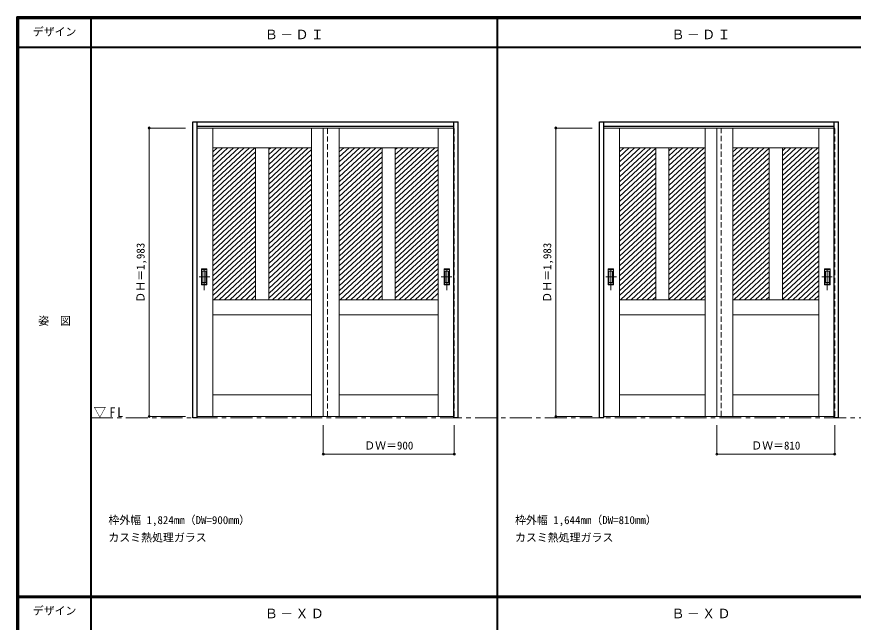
# Model space of a CAD drawing. Units: millimetres, scale not verified. Extents: x -59130 to 5700, y -4307 to 5591.
# Drawn here: x -6000 to -250, y 12 to 4175 of the extents above; entities that cross this region are included whole.
import ezdxf
from ezdxf.enums import TextEntityAlignment as Align

# ---------------------------------------------------------------- set-up
doc = ezdxf.new("R2010")
doc.units = ezdxf.units.MM
doc.header["$LTSCALE"] = 30
doc.header["$PDMODE"] = 32
doc.header["$PDSIZE"] = 15
doc.linetypes.add('CHAIN1', pattern=[8, 5, -1, 1, -1])
doc.linetypes.add('DASHED1', pattern=[1.8, 1.2, -0.6])
for name, color, linetype, lineweight in [('0-2_扉', 7, 'Continuous', 18), ('0-3_仕上げ', 4, 'DASHED1', 9), ('0-6_引手', 7, 'Continuous', 18), ('0-B_寸法', 7, 'Continuous', 9), ('0-C_ハッチ', 4, 'Continuous', 9), ('F-1_枠', 6, 'Continuous', 40), ('F-A_文字', 7, 'Continuous', 18)]:
    doc.layers.add(name, color=color, linetype=linetype, lineweight=lineweight)
doc.layers.add('0-A_文字', color=7, linetype='Continuous')
doc.styles.add('ＭＳ ゴシック', font='')
doc.styles.get('ＭＳ ゴシック').set_extended_font_data('MS Gothic')

msp = doc.modelspace()

# ---------------------------------------------------------------- linework, layer by layer
at = {"layer": '0-2_扉', "color": 4, "linetype": 'DASHED1', "lineweight": 9}
for p, q in [((-4763, 1426.5), (-4763, 3409.5)), ((-4763, 3409.5), (-4760, 3409.5)), ((-2993, 3409.5), (-2996, 3409.5)), ((-2993, 1426.5), (-2993, 3409.5)), ((-1968, 1426.5), (-1968, 3409.5)), ((-1968, 3409.5), (-1965, 3409.5)), ((-378, 3409.5), (-381, 3409.5)), ((-378, 1426.5), (-378, 3409.5)), ((-4763, 1426.5), (-4760, 1426.5)), ((-2993, 1426.5), (-2996, 1426.5)), ((-1968, 1426.5), (-1965, 1426.5)), ((-378, 1426.5), (-381, 1426.5))]:
    msp.add_line(p, q, dxfattribs=at)
at = {"layer": '0-2_扉'}
for p, q in [((-3863, 3409.5), (-4760, 3409.5)), ((-4653, 3409.5), (-4653, 1426.5)), ((-3973, 3409.5), (-3973, 1426.5)), ((-3893, 3409.5), (-3893, 1426.5)), ((-3893, 3409.5), (-2996, 3409.5)), ((-3783, 3409.5), (-3783, 1426.5)), ((-3103, 3409.5), (-3103, 1426.5)), ((-1158, 3409.5), (-1965, 3409.5)), ((-1858, 3409.5), (-1858, 1426.5)), ((-1268, 3409.5), (-1268, 1426.5)), ((-1188, 3409.5), (-1188, 1426.5)), ((-1188, 3409.5), (-381, 3409.5)), ((-1078, 3409.5), (-1078, 1426.5)), ((-488, 3409.5), (-488, 1426.5)), ((-4653, 3274.5), (-3973, 3274.5)), ((-4358, 3274.5), (-4358, 2229.5)), ((-4268, 3274.5), (-4268, 2229.5)), ((-3783, 3274.5), (-3103, 3274.5)), ((-3488, 3274.5), (-3488, 2229.5)), ((-3398, 3274.5), (-3398, 2229.5)), ((-1858, 3274.5), (-1268, 3274.5)), ((-1608, 3274.5), (-1608, 2229.5)), ((-1518, 3274.5), (-1518, 2229.5)), ((-1078, 3274.5), (-488, 3274.5)), ((-828, 3274.5), (-828, 2229.5)), ((-738, 3274.5), (-738, 2229.5)), ((-4652.81, 3091.5), (-4653, 3091.5)), ((-3782.81, 3091.5), (-3783, 3091.5)), ((-3973, 2229.5), (-4653, 2229.5)), ((-3103, 2229.5), (-3783, 2229.5)), ((-1268, 2229.5), (-1858, 2229.5)), ((-488, 2229.5), (-1078, 2229.5)), ((-3973, 2124.5), (-4653, 2124.5)), ((-3783, 2124.5), (-3103, 2124.5)), ((-1268, 2124.5), (-1858, 2124.5)), ((-1078, 2124.5), (-488, 2124.5)), ((-3973, 1576.5), (-4653, 1576.5)), ((-3783, 1576.5), (-3103, 1576.5)), ((-1268, 1576.5), (-1858, 1576.5)), ((-1078, 1576.5), (-488, 1576.5)), ((-3863, 1426.5), (-4760, 1426.5)), ((-3893, 1426.5), (-2996, 1426.5)), ((-1158, 1426.5), (-1965, 1426.5)), ((-1188, 1426.5), (-381, 1426.5))]:
    msp.add_line(p, q, dxfattribs=at)
at = {"layer": '0-3_仕上げ', "color": 3, "linetype": 'Continuous', "lineweight": 25}
for p, q in [((-4790, 1418), (-4790, 3453)), ((-4790, 3453), (-2966, 3453)), ((-4760, 1418), (-4760, 3453)), ((-2996, 1426.7), (-2996, 3453)), ((-2966, 1418), (-2966, 3453)), ((-1995, 1418), (-1995, 3453)), ((-1995, 3453), (-351, 3453)), ((-1965, 1418), (-1965, 3453)), ((-381, 1427.04), (-381, 3453)), ((-351, 1418), (-351, 3453)), ((-4760, 3423), (-2996, 3423)), ((-1965, 3423), (-381, 3423)), ((-4760, 1418), (-4790, 1418)), ((-1965, 1418), (-1995, 1418))]:
    msp.add_line(p, q, dxfattribs=at)
at = {"layer": '0-3_仕上げ'}
for p, q in [((-3863, 1426.5), (-3863, 3409.5)), ((-1158, 3409.5), (-1158, 1426.5))]:
    msp.add_line(p, q, dxfattribs=at)
at = {"layer": '0-3_仕上げ', "color": 3, "linetype": 'Continuous', "lineweight": 25}
for points in [[(-2966, 1418), (-2996, 1418), (-2996, 1426.7)], [(-351, 1418), (-381, 1418), (-381, 1426.7)]]:
    msp.add_lwpolyline(points, dxfattribs=at)
at = {"layer": '0-6_引手'}
for p, q in [((-4731, 2441.4), (-4693, 2441.4)), ((-4731, 2331.4), (-4731, 2441.4)), ((-4724.5, 2425.4), (-4699.5, 2425.4)), ((-4724.5, 2347.4), (-4724.5, 2425.4)), ((-4699.5, 2347.4), (-4699.5, 2425.4)), ((-4693, 2331.4), (-4693, 2441.4)), ((-3025, 2441.4), (-3063, 2441.4)), ((-3063, 2331.4), (-3063, 2441.4)), ((-3031.5, 2425.4), (-3056.5, 2425.4)), ((-3056.5, 2347.4), (-3056.5, 2425.4)), ((-3031.5, 2347.4), (-3031.5, 2425.4)), ((-3025, 2331.4), (-3025, 2441.4)), ((-1936, 2441.4), (-1898, 2441.4)), ((-1936, 2331.4), (-1936, 2441.4)), ((-1929.5, 2425.4), (-1904.5, 2425.4)), ((-1929.5, 2347.4), (-1929.5, 2425.4)), ((-1904.5, 2347.4), (-1904.5, 2425.4)), ((-1898, 2331.4), (-1898, 2441.4)), ((-448, 2331.4), (-448, 2441.4)), ((-441.5, 2347.4), (-441.5, 2425.4)), ((-416.5, 2425.4), (-441.5, 2425.4)), ((-416.5, 2347.4), (-416.5, 2425.4)), ((-4731, 2331.4), (-4693, 2331.4)), ((-4724.5, 2347.4), (-4699.5, 2347.4)), ((-3025, 2331.4), (-3063, 2331.4)), ((-3031.5, 2347.4), (-3056.5, 2347.4)), ((-1936, 2331.4), (-1898, 2331.4)), ((-1929.5, 2347.4), (-1904.5, 2347.4)), ((-410, 2331.4), (-448, 2331.4)), ((-416.5, 2347.4), (-441.5, 2347.4))]:
    msp.add_line(p, q, dxfattribs=at)
at = {"layer": '0-6_引手', "linetype": 'CHAIN1'}
for p, q in [((-4712, 2294.79), (-4712, 2465.64)), ((-3044, 2294.79), (-3044, 2465.64)), ((-1917, 2294.17), (-1917, 2465.02)), ((-429, 2294.17), (-429, 2465.02)), ((-4673.93, 2386.4), (-4746.44, 2386.4)), ((-3082.07, 2386.4), (-3009.56, 2386.4)), ((-1878.93, 2386.4), (-1951.44, 2386.4)), ((-467.07, 2386.4), (-394.56, 2386.4))]:
    msp.add_line(p, q, dxfattribs=at)
at = {"layer": '0-6_引手', "linetype": 'DASHED1'}
for p, q in [((-4696, 2335.4), (-4696, 2437.4)), ((-3060, 2335.4), (-3060, 2437.4)), ((-1901, 2335.4), (-1901, 2437.4)), ((-413, 2437.4), (-445, 2437.4)), ((-413, 2335.4), (-413, 2437.4)), ((-4728, 2335.4), (-4696, 2335.4)), ((-3028, 2335.4), (-3060, 2335.4)), ((-1933, 2335.4), (-1901, 2335.4))]:
    msp.add_line(p, q, dxfattribs=at)
for points in [[(-4728, 2335.4), (-4728, 2437.4), (-4696, 2437.4)], [(-3028, 2335.4), (-3028, 2437.4), (-3060, 2437.4)], [(-1933, 2335.4), (-1933, 2437.4), (-1901, 2437.4)], [(-413, 2335.4), (-445, 2335.4), (-445, 2437.4)]]:
    msp.add_lwpolyline(points, dxfattribs=at)
at = {"layer": '0-6_引手'}
msp.add_lwpolyline([(-410, 2331.4), (-410, 2441.4), (-448, 2441.4)], dxfattribs=at)
at = {"layer": '0-B_寸法', "color": 4}
for p, q in [((-5090, 3409.5), (-4840, 3409.5)), ((-5090, 3409.5), (-5090, 1426.5)), ((-2295, 3409.5), (-2045, 3409.5)), ((-2295, 3409.5), (-2295, 1426.5)), ((-5090, 1426.5), (-4840, 1426.5)), ((-2295, 1426.5), (-2045, 1426.5)), ((-3893, 1168), (-3893, 1368)), ((-2993, 1168), (-2993, 1368)), ((-1188, 1168), (-1188, 1368)), ((-378, 1168), (-378, 1368)), ((-3893, 1168), (-2993, 1168)), ((-1188, 1168), (-378, 1168))]:
    msp.add_line(p, q, dxfattribs=at)
at = {"layer": '0-B_寸法'}
for p in [(-5090, 3409.5), (-2295, 3409.5), (-5090, 1426.5), (-2295, 1426.5), (-3893, 1168), (-2993, 1168), (-1188, 1168), (-378, 1168)]:
    msp.add_point(p, dxfattribs=at)
at = {"layer": '0-C_ハッチ'}
for p, q in [((-4364.08, 3274.5), (-4653, 3006.98)), ((-4400.87, 3274.5), (-4653, 3041.05)), ((-4437.67, 3274.5), (-4653, 3075.12)), ((-4621.65, 3274.5), (-4653, 3245.47)), ((-4511.26, 3274.5), (-4653, 3143.26)), ((-4548.06, 3274.5), (-4653, 3177.33)), ((-4584.86, 3274.5), (-4653, 3211.4)), ((-4474.47, 3274.5), (-4653, 3109.19)), ((-4358, 3246.05), (-4653, 2972.91)), ((-4032.9, 3274.5), (-4268, 3056.82)), ((-3996.11, 3274.5), (-4268, 3022.75)), ((-4069.7, 3274.5), (-4268, 3090.89)), ((-4106.5, 3274.5), (-4268, 3124.96)), ((-4143.29, 3274.5), (-4268, 3159.03)), ((-4180.09, 3274.5), (-4268, 3193.1)), ((-4216.89, 3274.5), (-4268, 3227.17)), ((-4253.69, 3274.5), (-4268, 3261.25)), ((-3973, 3261.83), (-4268, 2988.68)), ((-3973, 3227.75), (-4268, 2954.61)), ((-3604.47, 3274.5), (-3783, 3109.19)), ((-3714.86, 3274.5), (-3783, 3211.4)), ((-3678.06, 3274.5), (-3783, 3177.33)), ((-3641.26, 3274.5), (-3783, 3143.26)), ((-3751.65, 3274.5), (-3783, 3245.47)), ((-3567.67, 3274.5), (-3783, 3075.12)), ((-3530.87, 3274.5), (-3783, 3041.05)), ((-3494.08, 3274.5), (-3783, 3006.98)), ((-3488, 3246.05), (-3783, 2972.91)), ((-3383.69, 3274.5), (-3398, 3261.25)), ((-3346.89, 3274.5), (-3398, 3227.17)), ((-3310.09, 3274.5), (-3398, 3193.1)), ((-3273.29, 3274.5), (-3398, 3159.03)), ((-3236.5, 3274.5), (-3398, 3124.96)), ((-3199.7, 3274.5), (-3398, 3090.89)), ((-3126.11, 3274.5), (-3398, 3022.75)), ((-3162.9, 3274.5), (-3398, 3056.82)), ((-3103, 3261.83), (-3398, 2988.68)), ((-3103, 3227.75), (-3398, 2954.61)), ((-1679.47, 3274.5), (-1858, 3109.19)), ((-1789.86, 3274.5), (-1858, 3211.4)), ((-1753.06, 3274.5), (-1858, 3177.33)), ((-1716.26, 3274.5), (-1858, 3143.26)), ((-1826.65, 3274.5), (-1858, 3245.47)), ((-1642.67, 3274.5), (-1858, 3075.12)), ((-1605.87, 3274.5), (-1858, 3041.05)), ((-1608, 3238.46), (-1858, 3006.98)), ((-1458.69, 3274.5), (-1518, 3219.58)), ((-1421.89, 3274.5), (-1518, 3185.51)), ((-1385.09, 3274.5), (-1518, 3151.44)), ((-1348.3, 3274.5), (-1518, 3117.37)), ((-1311.5, 3274.5), (-1518, 3083.29)), ((-1274.7, 3274.5), (-1518, 3049.22)), ((-1495.48, 3274.5), (-1518, 3253.65)), ((-1268, 3246.63), (-1518, 3015.15)), ((-899.47, 3274.5), (-1078, 3109.19)), ((-1009.86, 3274.5), (-1078, 3211.4)), ((-973.06, 3274.5), (-1078, 3177.33)), ((-936.26, 3274.5), (-1078, 3143.26)), ((-1046.65, 3274.5), (-1078, 3245.47)), ((-862.67, 3274.5), (-1078, 3075.12)), ((-825.87, 3274.5), (-1078, 3041.05)), ((-828, 3238.46), (-1078, 3006.98)), ((-678.69, 3274.5), (-738, 3219.58)), ((-641.89, 3274.5), (-738, 3185.51)), ((-605.09, 3274.5), (-738, 3151.44)), ((-568.3, 3274.5), (-738, 3117.37)), ((-531.5, 3274.5), (-738, 3083.29)), ((-494.7, 3274.5), (-738, 3049.22)), ((-715.48, 3274.5), (-738, 3253.65)), ((-488, 3246.63), (-738, 3015.15)), ((-4358, 3211.98), (-4653, 2938.84)), ((-4358, 3177.91), (-4653, 2904.76)), ((-3973, 3193.68), (-4268, 2920.54)), ((-3488, 3211.98), (-3783, 2938.84)), ((-3488, 3177.91), (-3783, 2904.76)), ((-3103, 3193.68), (-3398, 2920.54)), ((-1608, 3204.39), (-1858, 2972.91)), ((-1608, 3170.32), (-1858, 2938.84)), ((-1268, 3212.56), (-1518, 2981.08)), ((-1268, 3178.49), (-1518, 2947.01)), ((-828, 3204.39), (-1078, 2972.91)), ((-828, 3170.32), (-1078, 2938.84)), ((-488, 3212.56), (-738, 2981.08)), ((-488, 3178.49), (-738, 2947.01)), ((-4358, 3143.84), (-4653, 2870.69)), ((-4358, 3109.77), (-4653, 2836.62)), ((-3973, 3159.61), (-4268, 2886.46)), ((-3973, 3125.54), (-4268, 2852.39)), ((-3488, 3143.84), (-3783, 2870.69)), ((-3488, 3109.77), (-3783, 2836.62)), ((-3103, 3159.61), (-3398, 2886.46)), ((-3103, 3125.54), (-3398, 2852.39)), ((-1608, 3136.25), (-1858, 2904.76)), ((-1268, 3144.42), (-1518, 2912.94)), ((-1268, 3110.35), (-1518, 2878.87)), ((-828, 3136.25), (-1078, 2904.76)), ((-488, 3144.42), (-738, 2912.94)), ((-488, 3110.35), (-738, 2878.87)), ((-4358, 3075.7), (-4653, 2802.55)), ((-3973, 3091.47), (-4268, 2818.32)), ((-3973, 3057.4), (-4268, 2784.25)), ((-3488, 3075.7), (-3783, 2802.55)), ((-3103, 3091.47), (-3398, 2818.32)), ((-3103, 3057.4), (-3398, 2784.25)), ((-1608, 3102.17), (-1858, 2870.69)), ((-1608, 3068.1), (-1858, 2836.62)), ((-1268, 3076.28), (-1518, 2844.8)), ((-828, 3102.17), (-1078, 2870.69)), ((-828, 3068.1), (-1078, 2836.62)), ((-488, 3076.28), (-738, 2844.8)), ((-4358, 3041.63), (-4653, 2768.48)), ((-4358, 3007.56), (-4653, 2734.41)), ((-3973, 3023.33), (-4268, 2750.18)), ((-3488, 3041.63), (-3783, 2768.48)), ((-3488, 3007.56), (-3783, 2734.41)), ((-3103, 3023.33), (-3398, 2750.18)), ((-1608, 3034.03), (-1858, 2802.55)), ((-1608, 2999.96), (-1858, 2768.48)), ((-1268, 3042.21), (-1518, 2810.73)), ((-1268, 3008.14), (-1518, 2776.66)), ((-828, 3034.03), (-1078, 2802.55)), ((-828, 2999.96), (-1078, 2768.48)), ((-488, 3042.21), (-738, 2810.73)), ((-488, 3008.14), (-738, 2776.66)), ((-4358, 2973.49), (-4653, 2700.34)), ((-4358, 2939.41), (-4653, 2666.27)), ((-3973, 2989.26), (-4268, 2716.11)), ((-3973, 2955.19), (-4268, 2682.04)), ((-3488, 2973.49), (-3783, 2700.34)), ((-3488, 2939.41), (-3783, 2666.27)), ((-3103, 2989.26), (-3398, 2716.11)), ((-3103, 2955.19), (-3398, 2682.04)), ((-1608, 2965.89), (-1858, 2734.41)), ((-1268, 2974.07), (-1518, 2742.58)), ((-1268, 2939.99), (-1518, 2708.51)), ((-828, 2965.89), (-1078, 2734.41)), ((-488, 2974.07), (-738, 2742.58)), ((-488, 2939.99), (-738, 2708.51)), ((-4358, 2905.34), (-4653, 2632.2)), ((-3973, 2921.11), (-4268, 2647.97)), ((-3973, 2887.04), (-4268, 2613.9)), ((-3488, 2905.34), (-3783, 2632.2)), ((-3103, 2921.11), (-3398, 2647.97)), ((-3103, 2887.04), (-3398, 2613.9)), ((-1608, 2931.82), (-1858, 2700.34)), ((-1608, 2897.75), (-1858, 2666.27)), ((-1268, 2905.92), (-1518, 2674.44)), ((-828, 2931.82), (-1078, 2700.34)), ((-828, 2897.75), (-1078, 2666.27)), ((-488, 2905.92), (-738, 2674.44)), ((-4358, 2871.27), (-4653, 2598.12)), ((-4358, 2837.2), (-4653, 2564.05)), ((-3973, 2852.97), (-4268, 2579.82)), ((-3973, 2818.9), (-4268, 2545.75)), ((-3488, 2871.27), (-3783, 2598.12)), ((-3488, 2837.2), (-3783, 2564.05)), ((-3103, 2852.97), (-3398, 2579.82)), ((-3103, 2818.9), (-3398, 2545.75)), ((-1608, 2863.68), (-1858, 2632.2)), ((-1608, 2829.61), (-1858, 2598.12)), ((-1268, 2871.85), (-1518, 2640.37)), ((-1268, 2837.78), (-1518, 2606.3)), ((-828, 2863.68), (-1078, 2632.2)), ((-828, 2829.61), (-1078, 2598.12)), ((-488, 2871.85), (-738, 2640.37)), ((-488, 2837.78), (-738, 2606.3)), ((-4358, 2803.13), (-4653, 2529.98)), ((-4358, 2769.06), (-4653, 2495.91)), ((-3973, 2784.83), (-4268, 2511.68)), ((-3488, 2803.13), (-3783, 2529.98)), ((-3488, 2769.06), (-3783, 2495.91)), ((-3103, 2784.83), (-3398, 2511.68)), ((-1608, 2795.54), (-1858, 2564.05)), ((-1608, 2761.46), (-1858, 2529.98)), ((-1268, 2803.71), (-1518, 2572.23)), ((-1268, 2769.64), (-1518, 2538.16)), ((-828, 2795.54), (-1078, 2564.05)), ((-828, 2761.46), (-1078, 2529.98)), ((-488, 2803.71), (-738, 2572.23)), ((-488, 2769.64), (-738, 2538.16)), ((-4358, 2734.99), (-4653, 2461.84)), ((-3973, 2750.76), (-4268, 2477.61)), ((-3973, 2716.69), (-4268, 2443.54)), ((-3488, 2734.99), (-3783, 2461.84)), ((-3103, 2750.76), (-3398, 2477.61)), ((-3103, 2716.69), (-3398, 2443.54)), ((-1608, 2727.39), (-1858, 2495.91)), ((-1268, 2735.57), (-1518, 2504.09)), ((-828, 2727.39), (-1078, 2495.91)), ((-488, 2735.57), (-738, 2504.09)), ((-4358, 2700.92), (-4653, 2427.77)), ((-4358, 2666.85), (-4653, 2393.7)), ((-3973, 2682.62), (-4268, 2409.47)), ((-3973, 2648.55), (-4268, 2375.4)), ((-3488, 2700.92), (-3783, 2427.77)), ((-3488, 2666.85), (-3783, 2393.7)), ((-3103, 2682.62), (-3398, 2409.47)), ((-3103, 2648.55), (-3398, 2375.4)), ((-1608, 2693.32), (-1858, 2461.84)), ((-1608, 2659.25), (-1858, 2427.77)), ((-1268, 2701.5), (-1518, 2470.02)), ((-1268, 2667.43), (-1518, 2435.94)), ((-828, 2693.32), (-1078, 2461.84)), ((-828, 2659.25), (-1078, 2427.77)), ((-488, 2701.5), (-738, 2470.02)), ((-488, 2667.43), (-738, 2435.94)), ((-4358, 2632.78), (-4653, 2359.63)), ((-4358, 2598.7), (-4653, 2325.56)), ((-3973, 2614.48), (-4268, 2341.33)), ((-3488, 2632.78), (-3783, 2359.63)), ((-3488, 2598.7), (-3783, 2325.56)), ((-3103, 2614.48), (-3398, 2341.33)), ((-1608, 2625.18), (-1858, 2393.7)), ((-1608, 2591.11), (-1858, 2359.63)), ((-1268, 2633.36), (-1518, 2401.87)), ((-1268, 2599.28), (-1518, 2367.8)), ((-828, 2625.18), (-1078, 2393.7)), ((-828, 2591.11), (-1078, 2359.63)), ((-488, 2633.36), (-738, 2401.87)), ((-488, 2599.28), (-738, 2367.8)), ((-4358, 2564.63), (-4653, 2291.49)), ((-4358, 2530.56), (-4653, 2257.41)), ((-3973, 2580.4), (-4268, 2307.26)), ((-3973, 2546.33), (-4268, 2273.19)), ((-3488, 2564.63), (-3783, 2291.49)), ((-3488, 2530.56), (-3783, 2257.41)), ((-3103, 2580.4), (-3398, 2307.26)), ((-3103, 2546.33), (-3398, 2273.19)), ((-1608, 2557.04), (-1858, 2325.56)), ((-1268, 2565.21), (-1518, 2333.73)), ((-1268, 2531.14), (-1518, 2299.66)), ((-828, 2557.04), (-1078, 2325.56)), ((-488, 2565.21), (-738, 2333.73)), ((-488, 2531.14), (-738, 2299.66)), ((-4358, 2496.49), (-4646.35, 2229.5)), ((-3973, 2512.26), (-4268, 2239.11)), ((-3973, 2478.19), (-4241.59, 2229.5)), ((-3488, 2496.49), (-3776.35, 2229.5)), ((-3103, 2512.26), (-3398, 2239.11)), ((-3103, 2478.19), (-3371.59, 2229.5)), ((-1608, 2522.97), (-1858, 2291.49)), ((-1608, 2488.9), (-1858, 2257.41)), ((-1268, 2497.07), (-1518, 2265.59)), ((-828, 2522.97), (-1078, 2291.49)), ((-828, 2488.9), (-1078, 2257.41)), ((-488, 2497.07), (-738, 2265.59)), ((-4358, 2462.42), (-4609.55, 2229.5)), ((-4358, 2428.35), (-4572.76, 2229.5)), ((-3973, 2444.12), (-4204.79, 2229.5)), ((-3488, 2462.42), (-3739.55, 2229.5)), ((-3488, 2428.35), (-3702.76, 2229.5)), ((-3103, 2444.12), (-3334.79, 2229.5)), ((-1608, 2454.82), (-1851.35, 2229.5)), ((-1608, 2420.75), (-1814.55, 2229.5)), ((-1268, 2463), (-1518, 2231.52)), ((-1268, 2428.93), (-1483.38, 2229.5)), ((-828, 2454.82), (-1071.35, 2229.5)), ((-828, 2420.75), (-1034.55, 2229.5)), ((-488, 2463), (-738, 2231.52)), ((-488, 2428.93), (-703.38, 2229.5)), ((-4358, 2394.28), (-4535.96, 2229.5)), ((-4358, 2360.21), (-4499.16, 2229.5)), ((-3973, 2410.05), (-4167.99, 2229.5)), ((-3973, 2375.98), (-4131.2, 2229.5)), ((-3488, 2394.28), (-3665.96, 2229.5)), ((-3488, 2360.21), (-3629.16, 2229.5)), ((-3103, 2410.05), (-3297.99, 2229.5)), ((-3103, 2375.98), (-3261.2, 2229.5)), ((-1608, 2386.68), (-1777.76, 2229.5)), ((-1268, 2394.86), (-1446.59, 2229.5)), ((-1268, 2360.79), (-1409.79, 2229.5)), ((-828, 2386.68), (-997.76, 2229.5)), ((-488, 2394.86), (-666.59, 2229.5)), ((-488, 2360.79), (-629.79, 2229.5)), ((-4358, 2326.14), (-4462.37, 2229.5)), ((-3973, 2341.91), (-4094.4, 2229.5)), ((-3973, 2307.84), (-4057.6, 2229.5)), ((-3488, 2326.14), (-3592.37, 2229.5)), ((-3103, 2341.91), (-3224.4, 2229.5)), ((-3103, 2307.84), (-3187.6, 2229.5)), ((-1608, 2352.61), (-1740.96, 2229.5)), ((-1608, 2318.54), (-1704.16, 2229.5)), ((-1268, 2326.72), (-1372.99, 2229.5)), ((-828, 2352.61), (-960.96, 2229.5)), ((-828, 2318.54), (-924.16, 2229.5)), ((-488, 2326.72), (-592.99, 2229.5)), ((-4358, 2292.06), (-4425.57, 2229.5)), ((-4358, 2257.99), (-4388.77, 2229.5)), ((-3973, 2273.76), (-4020.81, 2229.5)), ((-3488, 2292.06), (-3555.57, 2229.5)), ((-3488, 2257.99), (-3518.77, 2229.5)), ((-3103, 2273.76), (-3150.81, 2229.5)), ((-1608, 2284.47), (-1667.37, 2229.5)), ((-1608, 2250.4), (-1630.57, 2229.5)), ((-1268, 2292.64), (-1336.2, 2229.5)), ((-1268, 2258.57), (-1299.4, 2229.5)), ((-828, 2284.47), (-887.37, 2229.5)), ((-828, 2250.4), (-850.57, 2229.5)), ((-488, 2292.64), (-556.2, 2229.5)), ((-488, 2258.57), (-519.4, 2229.5))]:
    msp.add_line(p, q, dxfattribs=at)
at = {"layer": 'F-1_枠'}
for p, q in [((-6000, 4175), (5700, 4175)), ((-6000, 4175), (-6000, -4205)), ((-6000, 4170), (5700, 4170)), ((-6000, 4165), (5700, 4165)), ((-5995, 4175), (-5995, -4205)), ((-5990, 4175), (-5990, -4205)), ((-5490, 4175), (-5490, -3790)), ((-2695, -3790), (-2695, 4175)), ((-6000, 3965), (5700, 3965)), ((-6000, 190.5), (5700, 190.5)), ((-6000, 187.5), (5700, 187.5)), ((-6000, 184.5), (5700, 184.5))]:
    msp.add_line(p, q, dxfattribs=at)
at = {"layer": 'F-A_文字', "linetype": 'CHAIN1'}
msp.add_line((-5490, 1418), (5690, 1418), dxfattribs=at)

# ---------------------------------------------------------------- texts
at = {"layer": '0-A_文字', "style": 'ＭＳ ゴシック'}
for s, p in [('枠外幅 1,824mm（DW=900mm）', (-5370, 670.5)), ('枠外幅 1,644mm（DW=810mm）', (-2575, 670.5)), ('カスミ熱処理ガラス', (-5370, 550.5)), ('カスミ熱処理ガラス', (-2575, 550.5))]:
    msp.add_text(s, height=54.99, dxfattribs=at).set_placement(p, align=Align.BOTTOM_LEFT)
at = {"layer": '0-A_文字', "char_height": 65.98, "attachment_point": 7, "style": 'ＭＳ ゴシック'}
for s, insert in [('\\T1.17;Ｂ－ＤＩ', (-4295, 4020)), ('\\T1.17;Ｂ－ＤＩ', (-1500, 4020)), ('\\T1.17;Ｂ－ＸＤ', (-4295, 39.5)), ('\\T1.17;Ｂ－ＸＤ', (-1500, 39.5))]:
    msp.add_mtext(s, dxfattribs=dict(at, insert=insert))
at = {"layer": '0-B_寸法', "style": 'ＭＳ ゴシック'}
for p in [(-5105, 2208.75), (-2310, 2208.75)]:
    msp.add_text('ＤＨ＝1,983', height=54.99, rotation=90, dxfattribs=at).set_placement(p, align=Align.BOTTOM_LEFT)
for s, p in [('ＤＷ＝900', (-3611.75, 1183)), ('ＤＷ＝810', (-951.75, 1183))]:
    msp.add_text(s, height=54.99, dxfattribs=at).set_placement(p, align=Align.BOTTOM_LEFT)
at = {"layer": 'F-A_文字', "style": 'ＭＳ ゴシック'}
for s, p in [('デザイン', (-5890, 4027.5)), ('姿\u3000図', (-5852.5, 2040.25)), ('デザイン', (-5890, 47))]:
    msp.add_text(s, height=54.99, dxfattribs=at).set_placement(p, align=Align.BOTTOM_LEFT)
at = {"layer": 'F-A_文字', "insert": (-5471.25, 1418), "char_height": 65.98, "attachment_point": 7, "style": 'ＭＳ ゴシック'}
msp.add_mtext('\\T1.26;\\W0.95;▽FL', dxfattribs=at)

doc.saveas('drawing.dxf')
